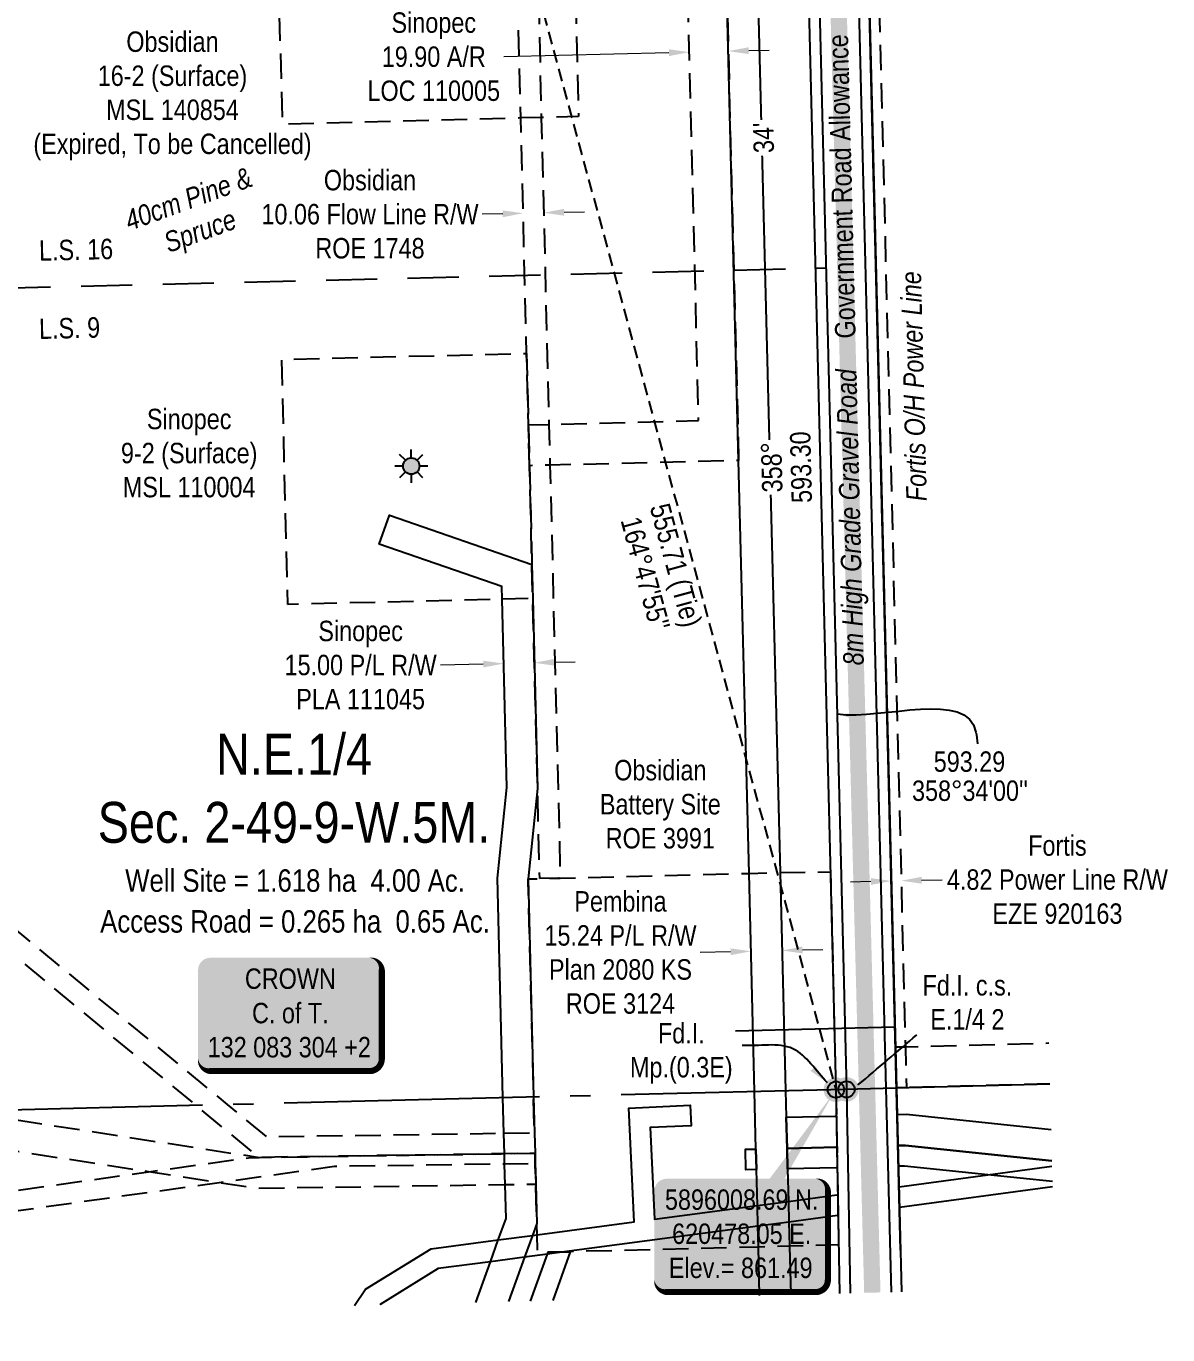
# Model space of a CAD drawing. Extents: x 617220 to 621168, y 5895697 to 5898742.
# Drawn here: x 620082 to 620641, y 5895889 to 5896529 of the extents above; entities that cross this region are included whole.
import ezdxf
from ezdxf.enums import TextEntityAlignment as Align

# ---------------------------------------------------------------- set-up
doc = ezdxf.new("R2010")
doc.units = 0
doc.header["$LTSCALE"] = 5
doc.header["$PDMODE"] = 34
doc.header["$PDSIZE"] = 0.03
for name, pattern in [('foc-ACCESSROAD', [3.75, 2.5, -1.25]), ('foc-FLOWLINE', [3.75, 2.5, -1.25]), ('foc-LSD', [8, 5, -3]), ('foc-QUARTERLINE', [33, 25, -3, 2, -3]), ('foc-TIELINE', [1.875, 1.25, -0.625])]:
    doc.linetypes.add(name, pattern=pattern)
doc.layers.get('Defpoints').update_dxf_attribs({"color": 9})
for name, color, linetype in [('AS-OWNER', 7, 'Continuous'), ('AS-POWER', 104, 'foc-POWER'), ('AS-POWER-T', 104, 'Continuous'), ('AS-ROADS', 254, 'Continuous'), ('C-FLOWLINE', 13, 'foc-FLOWLINE'), ('C-RW', 13, 'Continuous'), ('C-SYMBOL', 7, 'Continuous'), ('C-WS', 13, 'foc-ACCESSROAD'), ('DETAIL-T', 7, 'Continuous'), ('F-AR', 190, 'foc-ACCESSROAD'), ('F-EZE', 190, 'foc-FLOWLINE'), ('F-RW', 190, 'Continuous'), ('F-WS', 190, 'foc-ACCESSROAD'), ('F-WS-S', 8, 'Continuous'), ('L-AREAREQUIRED', 7, 'Continuous'), ('L-AREAWORK', 7, 'Continuous'), ('L-BD', 7, 'Continuous'), ('L-MON', 1, 'Continuous'), ('L-MON-T', 1, 'Continuous'), ('L-QSEC', 8, 'foc-QUARTERLINE'), ('L-ROAD-T', 7, 'Continuous'), ('L-SEC', 7, 'Continuous'), ('L-SECTION-LSD', 7, 'foc-LSD'), ('L-TIE', 7, 'foc-TIELINE'), ('L-TITLEDB', 4, 'Continuous'), ('T-BUSH-T', 110, 'Continuous')]:
    doc.layers.add(name, color=color, linetype=linetype)
for name, color, linetype, lineweight in [('C-AR-T', 13, 'Continuous', 9), ('C-WS-T', 13, 'Continuous', 9), ('F-AR-T', 190, 'Continuous', 9), ('F-EZE-T', 190, 'Continuous', 9), ('F-RW-T', 190, 'Continuous', 9), ('F-WS-T', 190, 'Continuous', 9), ('T-TEXT', 48, 'Continuous', 18)]:
    doc.layers.add(name, color=color, linetype=linetype, lineweight=lineweight)
doc.styles.add('100L', font='ARIALN.TTF', dxfattribs={"height": 11})
doc.styles.add('175L', font='ARIALN.TTF', dxfattribs={"height": 20})
doc.styles.add('80', font='ARIALN.TTF', dxfattribs={"height": 10})
doc.styles.add('80CG', font='ARIALN.TTF', dxfattribs={"height": 10})
doc.styles.add('80L', font='ARIALN.TTF', dxfattribs={"height": 10})
doc.styles.add('80LS', font='ARIALNI.TTF', dxfattribs={"height": 10})
doc.styles.add('foc-LtypeFont', font='ARIALN.TTF', dxfattribs={"height": 7.35})
doc.linetypes.add('foc-POWER', pattern='A,6,-1,["P",foc-LtypeFont,S=0.2,R=0,X=-0.625,Y=-0.75],-1.24,4', length=12.24)
doc.linetypes.add('foc-POWER-NOLINE', pattern='A,0,-4,["P",foc-LtypeFont,S=0.2,R=0,X=-0.625,Y=-0.75],-8.24', length=12.24)
doc.dimstyles.new('Compass 5 000', dxfattribs={"dimscale": 5, "dimtxt": 9, "dimasz": 2, "dimexe": 0.2, "dimexo": 0.0625, "dimgap": 0.5, "dimtad": 0, "dimtih": 1, "dimtoh": 1, "dimzin": 0, "dimdsep": 46, "dimtxsty": '80CG', "dimcen": 0.1, "dimse1": 1, "dimse2": 1, "dimclrd": 256, "dimclrt": 256, "dimaunit": 1, "dimadec": 4, "dimazin": 0, "dimtfac": 0.06, "dimtofl": 0, "dimtmove": 0, "dimatfit": 1, "dimfxl": 0.2, "dimtolj": 1, "dimtzin": 0, "dimlwd": -1, "dimarcsym": 0})

# ---------------------------------------------------------------- blocks, each defined once
blk = doc.blocks.new('*D426')
at = {"layer": 'C-AR-T', "transparency": 16777216}
for p, q in [((620314.9, 5896437.53), (620304.9, 5896437.28)), ((620344.95, 5896438.28), (620354.95, 5896438.53))]:
    blk.add_line(p, q, dxfattribs=at)
for points in [[(620314.86, 5896439.2), (620314.94, 5896435.87), (620324.9, 5896437.78)], [(620344.91, 5896439.95), (620344.99, 5896436.62), (620334.95, 5896438.03)]]:
    blk.add_solid(points, dxfattribs=at)
at = {"layer": 'Defpoints', "color": 0, "transparency": 16777216}
for p in [(620324.9, 5896437.78), (620330.22, 5896224.61), (620340.27, 5896224.86)]:
    blk.add_point(p, dxfattribs=at)
at = {"layer": 'C-AR-T', "transparency": 16777216, "insert": (620249.9, 5896437.28), "char_height": 10, "attachment_point": 5, "style": '80CG'}
blk.add_mtext('\\A1;Obsidian\\P10.06 Flow Line R/W\\PROE 1748', dxfattribs=at)
blk = doc.blocks.new('*D431')
at = {"layer": 'Defpoints', "color": 0, "transparency": 16777216}
for p in [(620406.3, 5896516.68), (620407.97, 5896450.35), (620427.03, 5896450.83)]:
    blk.add_point(p, dxfattribs=at)
at = {"layer": 'F-AR-T', "transparency": 16777216}
for p, q in [((620435.36, 5896517.41), (620445.36, 5896517.66)), ((620396.31, 5896516.42), (620315.47, 5896514.4))]:
    blk.add_line(p, q, dxfattribs=at)
for points in [[(620396.27, 5896518.09), (620396.35, 5896514.76), (620406.3, 5896516.68)], [(620435.32, 5896519.07), (620435.4, 5896515.74), (620425.36, 5896517.15)]]:
    blk.add_solid(points, dxfattribs=at)
at = {"layer": 'F-AR-T', "transparency": 16777216, "insert": (620281.13, 5896514.4), "char_height": 10, "attachment_point": 5, "style": '80CG'}
blk.add_mtext('\\A1;Sinopec\\P19.90 A/R\\PLOC 110005', dxfattribs=at)
blk = doc.blocks.new('*D432')
at = {"layer": 'Defpoints', "color": 0, "transparency": 16777216}
for p in [(620315.4, 5896217.31), (620318.9, 5896077.77), (620333.9, 5896078.14)]:
    blk.add_point(p, dxfattribs=at)
at = {"layer": 'F-RW-T', "transparency": 16777216}
for p, q in [((620305.4, 5896217.06), (620284.39, 5896216.54)), ((620340.39, 5896217.94), (620350.39, 5896218.19))]:
    blk.add_line(p, q, dxfattribs=at)
for points in [[(620305.36, 5896218.73), (620305.44, 5896215.4), (620315.4, 5896217.31)], [(620340.35, 5896219.61), (620340.43, 5896216.28), (620330.39, 5896217.69)]]:
    blk.add_solid(points, dxfattribs=at)
at = {"layer": 'F-RW-T', "transparency": 16777216, "insert": (620245.31, 5896216.54), "char_height": 10, "attachment_point": 5, "style": '80CG'}
blk.add_mtext('\\A1;Sinopec\\P15.00 P/L R/W\\PPLA 111045', dxfattribs=at)
blk = doc.blocks.new('*U424')
h = blk.add_hatch(color=255)
edge = h.paths.add_edge_path()
edge.add_line((-39, -28.5), (39, -28.5))
edge.add_arc((39, -22.5), 6, 270, 360)
edge.add_line((45, -22.5), (45, 21))
edge.add_arc((39, 21), 6, 0, 90)
edge.add_line((39, 27), (-39, 27))
edge.add_arc((-39, 21), 6, 90, 180)
edge.add_line((-45, 21), (-45, -22.5))
edge.add_arc((-39, -22.5), 6, 180, 270)
at = {"color": 14, "flags": 128}
blk.add_lwpolyline([(-39, -28.5, 3, 3, 0), (39, -28.5, 3, 3, 0.414214), (45, -22.5, 3, 3, 0), (45, 21, 3, 0, 0.414214), (39, 27, 0, 0, 0), (-39, 27, 0, 0, 0.414214), (-45, 21, 0, 0, 0), (-45, -22.5, 0, 3, 0.414214)], format="xyseb", close=True, dxfattribs=at)
blk.add_lwpolyline([(-30.91, 2.9, 0, 7.5, 0), (0, 0, 0, 0, 0)], format="xyseb", dxfattribs=at)
at = {"color": 14, "style": '80'}
blk.add_attdef('ENTER_TEXT_001', (-26.85, -4.92), '', height=10, dxfattribs=at)
blk = doc.blocks.new('GAS')
h = blk.add_hatch(color=255)
h.dxf.hatch_style = 1
edge = h.paths.add_edge_path()
edge.add_arc((0, 0), 0.9, 0, 360)
for p, q in [((0, 0.81), (0, 1.62)), ((-0.81, 0), (-1.62, 0)), ((-0.57, 0.57), (-1.14, 1.14)), ((0.57, 0.57), (1.14, 1.14)), ((1.62, 0), (0.81, 0)), ((-0.57, -0.57), (-1.14, -1.14)), ((0, -0.81), (0, -1.62)), ((1.14, -1.14), (0.57, -0.57))]:
    blk.add_line(p, q)
blk.add_circle((0, 0), 0.8)
blk = doc.blocks.new('fdia')
at = {"color": 255, "const_width": 1}
blk.add_lwpolyline([(-0.5, 0, 1), (0.5, 0, 1)], format="xyb", close=True, dxfattribs=at)
blk = doc.blocks.new('Fdiaa')
blk.add_blockref('fdia', (0, 0))
blk = doc.blocks.new('fdib')
at = {"color": 1, "const_width": 1.6}
blk.add_lwpolyline([(-0.4, 0, 1), (0.4, 0, 1)], format="xyb", close=True, dxfattribs=at)
at = {"color": 1}
blk.add_circle((0, 0), 0.8, dxfattribs=at)
blk = doc.blocks.new('Fdibb')
blk.add_blockref('fdib', (0, 0))
blk = doc.blocks.new('fdicc')
for name in ['Fdibb', 'Fdiaa']:
    blk.add_blockref(name, (0, 0))
blk = doc.blocks.new('FDI')
blk.add_blockref('fdicc', (0, 0))
blk = doc.blocks.new('*D433')
at = {"layer": 'Defpoints', "color": 0, "transparency": 16777216}
for p in [(620436.28, 5896083.88), (620451.51, 5896084.27), (620436.46, 5896076.44)]:
    blk.add_point(p, dxfattribs=at)
at = {"layer": 'F-RW-T', "transparency": 16777216}
for p, q in [((620426.47, 5896076.18), (620411.66, 5896075.81)), ((620461.69, 5896077.07), (620471.69, 5896077.32))]:
    blk.add_line(p, q, dxfattribs=at)
for points in [[(620426.43, 5896077.85), (620426.51, 5896074.52), (620436.46, 5896076.44)], [(620461.65, 5896078.74), (620461.73, 5896075.41), (620451.7, 5896076.82)]]:
    blk.add_solid(points, dxfattribs=at)
at = {"layer": 'F-RW-T', "transparency": 16777216, "insert": (620372.57, 5896075.81), "char_height": 10, "attachment_point": 5, "style": '80CG'}
blk.add_mtext('\\A1;Pembina\\P15.24 P/L R/W\\PPlan 2080 KS\\PROE 3124', dxfattribs=at)
blk = doc.blocks.new('*U444')
h = blk.add_hatch(color=254)
edge = h.paths.add_edge_path()
edge.add_line((-36.5, -28.5), (36.5, -28.5))
edge.add_arc((36.5, -22.5), 6, 270, 360)
edge.add_line((42.5, -22.5), (42.5, 21))
edge.add_arc((36.5, 21), 6, 0, 90)
edge.add_line((36.5, 27), (-36.5, 27))
edge.add_arc((-36.5, 21), 6, 90, 180)
edge.add_line((-42.5, 21), (-42.5, -22.5))
edge.add_arc((-36.5, -22.5), 6, 180, 270)
at = {"color": 1, "flags": 128}
blk.add_lwpolyline([(45.32, 68.96, 0, 10, 0), (0, 0, 5, 5, 0)], format="xyseb", dxfattribs=at)
blk.add_lwpolyline([(-36.5, -28.5, 3, 3, 0), (36.5, -28.5, 3, 3, 0.414214), (42.5, -22.5, 3, 3, 0), (42.5, 21, 3, 0, 0.414214), (36.5, 27, 0, 0, 0), (-36.5, 27, 0, 0, 0.414214), (-42.5, 21, 0, 0, 0), (-42.5, -22.5, 0, 3, 0.414214)], format="xyseb", close=True, dxfattribs=at)
at = {"color": 1, "style": '80'}
blk.add_attdef('ENTER_TEXT_001', (-35.99, -5), '', height=10, dxfattribs=at)
blk = doc.blocks.new('*D462')
at = {"layer": 'Defpoints', "color": 0, "transparency": 16777216}
for p in [(620505.16, 5896112.25), (620509.99, 5896112.37), (620510.02, 5896110.98)]:
    blk.add_point(p, dxfattribs=at)
at = {"layer": 'F-EZE-T', "transparency": 16777216}
for p, q in [((620495.2, 5896110.61), (620485.2, 5896110.36)), ((620520.02, 5896111.23), (620530.01, 5896111.48))]:
    blk.add_line(p, q, dxfattribs=at)
for points in [[(620495.16, 5896112.28), (620495.24, 5896108.95), (620505.2, 5896110.86)], [(620519.98, 5896112.9), (620520.06, 5896109.57), (620510.02, 5896110.98)]]:
    blk.add_solid(points, dxfattribs=at)
at = {"layer": 'F-EZE-T', "transparency": 16777216, "insert": (620586.52, 5896111.48), "char_height": 10, "attachment_point": 5, "style": '80CG'}
blk.add_mtext('\\A1;Fortis\\P4.82 Power Line R/W\\PEZE 920163', dxfattribs=at)

msp = doc.modelspace()

# ---------------------------------------------------------------- linework, layer by layer
at = {"layer": 'AS-POWER', "linetype": 'foc-POWER-NOLINE', "flags": 128}
msp.add_lwpolyline([(620509.731, 5895930.129), (620485.05, 5896913.796)], dxfattribs=at)
at = {"layer": 'AS-POWER', "flags": 128}
msp.add_lwpolyline([(620428.852, 5896037.566), (620506.986, 5896039.526)], dxfattribs=at)
at = {"layer": 'AS-ROADS', "const_width": 7.997, "flags": 128}
msp.add_lwpolyline([(620495.892, 5895909.312), (620478.287, 5896578.705), (620477.911, 5896611.188), (620469.63, 5896913.415)], dxfattribs=at)
at = {"layer": 'C-FLOWLINE', "flags": 128}
for points in [[(619576.463, 5896071.121), (619676.879, 5896055.617), (619916.927, 5896018.551), (619932.241, 5896016.187), (620048.426, 5895998.246), (620195.581, 5895975.532), (620315.714, 5895977.304), (620330.723, 5895977.526), (620330.853, 5895972.495), (620331.11, 5895962.281), (620316.097, 5895962.059), (620194.523, 5895960.266), (620175.995, 5895963.125), (620141.489, 5895968.453), (619962.223, 5895996.126), (619932.638, 5896000.699), (619917.324, 5896003.063), (619677.264, 5896040.129), (619576.848, 5896055.633)], [(619658.961, 5895888.65), (619674.758, 5895903.431), (619677.567, 5895900.428), (619680.666, 5895903.327), (619681.341, 5895903.958), (619919.013, 5895937.27), (619934.212, 5895939.4), (619942.619, 5895940.58), (620141.489, 5895968.453), (620191.565, 5895975.472), (620195.581, 5895975.532), (620315.714, 5895977.304), (620330.723, 5895977.526), (620330.853, 5895972.495), (620315.841, 5895972.273), (620232.478, 5895971.043), (620175.995, 5895963.125), (619965.025, 5895933.556), (620059.206, 5895898.531)]]:
    msp.add_lwpolyline(points, dxfattribs=at)
at = {"layer": 'C-RW'}
msp.add_lwpolyline([(620453.753, 5895995.144), (620477.602, 5895995.743), (620478.28, 5895995.761), (620478.544, 5895980.528), (620477.985, 5895980.514), (620454.137, 5895979.915), (620453.753, 5895995.144)], close=True, dxfattribs=at)
for points in [[(620583.801, 5895973.784), (620512.07, 5895981.369), (620508.475, 5895981.275), (620508.066, 5895996.508), (620512.682, 5895996.625), (620583.407, 5895989.158)], [(620328.566, 5895905.181), (620336.883, 5895928.185), (620337.202, 5895929.065), (620344.979, 5895929.261), (620348.004, 5895929.336), (620339.366, 5895905.448)]]:
    msp.add_lwpolyline(points, dxfattribs=at)
at = {"layer": 'C-WS', "flags": 128}
for points in [[(620329.105, 5896671.983), (620330.491, 5896618.381), (620422.746, 5896620.696), (620437.976, 5896621.079), (620462.724, 5896621.7), (620463.227, 5896601.593), (620438.483, 5896600.972), (620423.253, 5896600.59), (620406.786, 5896600.177), (620404.21, 5896600.112), (620348.905, 5896598.724), (620331.011, 5896598.275), (620331.273, 5896588.13), (620332.394, 5896544.768), (620333.785, 5896484.719), (620337.538, 5896334.442), (620338.037, 5896314.448), (620343.086, 5896112.256), (620342.137, 5896112.232), (620333.031, 5896112.003), (620331.927, 5896156.214), (620329.605, 5896249.214), (620329.193, 5896265.79), (620327.99, 5896314.195), (620327.488, 5896334.19), (620326.607, 5896369.196), (620323.73, 5896484.447), (620322.232, 5896544.397), (620205.41, 5896541.604), (620202.77, 5896640.565), (620202.162, 5896663.342), (620202.02, 5896668.673), (620329.105, 5896671.983)], [(620330.491, 5896618.381), (620331.011, 5896598.275), (620348.905, 5896598.724), (620349.177, 5896588.619), (620352.084, 5896485.213), (620333.785, 5896484.719), (620323.73, 5896484.447), (620207.201, 5896481.298), (620205.41, 5896541.604), (620202.77, 5896640.565), (620202.162, 5896663.342), (620202.02, 5896668.673), (620329.105, 5896671.983), (620330.491, 5896618.381)]]:
    msp.add_lwpolyline(points, close=True, dxfattribs=at)
at = {"layer": 'F-AR', "flags": 128}
msp.add_lwpolyline([(620423.503, 5896590.681), (620430.407, 5896316.773), (620338.037, 5896314.448), (620327.99, 5896314.195), (620327.488, 5896334.19), (620337.538, 5896334.442), (620395.839, 5896335.91), (620410.833, 5896336.287), (620404.589, 5896585.019), (620404.461, 5896590.128), (620404.208, 5896600.188), (620406.784, 5896600.258), (620423.25, 5896600.711), (620423.503, 5896590.681)], close=True, dxfattribs=at)
msp.add_lwpolyline([(620582.834, 5896011.558), (620512.561, 5896009.726), (620507.737, 5896009.6), (620507.238, 5896029.605), (620512.059, 5896029.73), (620582.322, 5896031.564)], dxfattribs=at)
at = {"layer": 'F-EZE', "flags": 128}
msp.add_lwpolyline([(620489.875, 5896913.916), (620492.382, 5896814), (620497.177, 5896622.827), (620497.682, 5896602.703), (620512.059, 5896029.73), (620512.561, 5896009.726), (620507.74, 5896009.6), (620492.863, 5896602.582), (620492.354, 5896622.707), (620487.558, 5896813.873), (620485.05, 5896913.796)], dxfattribs=at)
at = {"layer": 'F-RW'}
for points in [[(620440.699, 5895907.95), (620440.111, 5895931.647), (620439.857, 5895941.872), (620439.602, 5895951.981), (620439.159, 5895969.56), (620438.905, 5895979.612), (620438.194, 5896007.848), (620435.504, 5896114.575), (620430.407, 5896316.773), (620423.503, 5896590.681), (620423.25, 5896600.711), (620422.743, 5896620.821), (620417.922, 5896812.1), (620415.428, 5896912.073)], [(620430.658, 5896912.45), (620433.151, 5896812.478), (620437.972, 5896621.238), (620438.479, 5896601.126), (620438.732, 5896591.086), (620450.734, 5896114.957), (620453.424, 5896008.224), (620453.753, 5895995.144), (620454.137, 5895979.915), (620454.39, 5895969.863), (620454.791, 5895954), (620455.046, 5895943.892), (620455.345, 5895932.029), (620455.942, 5895908.326)], [(620301.7, 5895904.518), (620308.897, 5895924.464), (620312.742, 5895935.118), (620316.512, 5895945.566), (620316.098, 5895962.059), (620315.841, 5895972.273), (620315.714, 5895977.304), (620315.462, 5895987.368), (620315.024, 5896004.81), (620312.324, 5896112.292), (620316.911, 5896156.642), (620314.615, 5896248.839), (620314.46, 5896255.075), (620254.406, 5896275.81), (620259.39, 5896289.958), (620329.192, 5896265.79), (620329.605, 5896249.214), (620331.927, 5896156.214), (620327.338, 5896111.861), (620330.015, 5896005.179), (620330.457, 5895987.588), (620330.723, 5895977.526), (620330.853, 5895972.495), (620331.112, 5895962.281), (620331.572, 5895943.192), (620329.46, 5895937.337), (620325.625, 5895926.688), (620317.782, 5895904.915)], [(620242.28, 5895903.051), (620247.736, 5895911.015), (620279.832, 5895930.744), (620312.742, 5895935.118), (620329.46, 5895937.337), (620331.711, 5895937.64), (620379.186, 5895943.951), (620376.681, 5895999.706), (620406.647, 5896001.052), (620407.099, 5895991.007), (620387.177, 5895990.112), (620389.191, 5895945.28), (620439.602, 5895951.981), (620454.791, 5895954), (620478.57, 5895957.161), (620478.948, 5895957.212), (620479.123, 5895947.091), (620478.824, 5895947.052), (620455.046, 5895943.892), (620439.857, 5895941.872), (620344.979, 5895929.261), (620336.883, 5895928.185), (620325.625, 5895926.688), (620308.897, 5895924.464), (620283.277, 5895921.059), (620254.823, 5895903.57), (620254.677, 5895903.357)], [(620584.061, 5895963.646), (620552.48, 5895966.986), (620511.666, 5895971.302), (620508.727, 5895971.219), (620508.475, 5895981.275), (620512.07, 5895981.369), (620583.801, 5895973.784)], [(620584.127, 5895961.045), (620509.207, 5895951.011), (620508.952, 5895961.169), (620552.48, 5895966.986), (620583.868, 5895971.158)]]:
    msp.add_lwpolyline(points, dxfattribs=at)
for points in [[(620438.905, 5895979.612), (620439.159, 5895969.56), (620433.913, 5895969.457), (620433.712, 5895979.51), (620438.905, 5895979.612)], [(620454.137, 5895979.915), (620477.985, 5895980.514), (620478.544, 5895980.528), (620478.718, 5895970.475), (620478.237, 5895970.463), (620454.39, 5895969.863), (620454.137, 5895979.915)]]:
    msp.add_lwpolyline(points, close=True, dxfattribs=at)
at = {"layer": 'F-WS', "flags": 128}
msp.add_lwpolyline([(620329.193, 5896265.79), (620329.605, 5896249.214), (620314.615, 5896248.839), (620209.687, 5896246.221), (620206.692, 5896366.197), (620326.607, 5896369.196), (620327.488, 5896334.19), (620327.99, 5896314.195), (620329.193, 5896265.79)], close=True, dxfattribs=at)
at = {"layer": 'L-QSEC'}
for p, q in [((620482.456, 5896008.94), (620582.834, 5896011.561)), ((619713.04, 5895990.012), (620482.456, 5896008.94))]:
    msp.add_line(p, q, dxfattribs=at)
at = {"layer": 'L-SEC'}
for p, q in [((620482.38, 5896813.735), (620502.559, 5896009.465)), ((620483.255, 5896008.815), (620484.963, 5895909.042)), ((620502.559, 5896009.465), (620505.066, 5895909.539))]:
    msp.add_line(p, q, dxfattribs=at)
at = {"layer": 'L-SEC', "flags": 128}
msp.add_lwpolyline([(620463.156, 5896812.808), (620483.255, 5896008.815)], dxfattribs=at)
at = {"layer": 'L-SECTION-LSD'}
msp.add_line((619668.532, 5896391.236), (620473.199, 5896411.092), dxfattribs=at)
at = {"layer": 'L-TIE'}
msp.add_line((620332.394, 5896544.768), (620478.052, 5896008.687), dxfattribs=at)
at = {"layer": 'L-TITLEDB'}
for p, q in [((620487.558, 5896813.865), (620507.737, 5896009.595)), ((620478.056, 5896008.676), (620479.784, 5895908.914)), ((620507.737, 5896009.595), (620510.244, 5895909.666))]:
    msp.add_line(p, q, dxfattribs=at)
at = {"layer": 'L-TITLEDB', "flags": 128}
msp.add_lwpolyline([(620457.947, 5896812.699), (620478.056, 5896008.676)], dxfattribs=at)

# ---------------------------------------------------------------- block references
at = {"layer": 'AS-OWNER'}
ref = msp.add_blockref('*U424', (620210.701, 5896046.269), dxfattribs=dict(at, xscale=0.99964604, yscale=0.99964604, zscale=0.99964604))
ref.add_attrib('ENTER_TEXT_001', 'CROWN', (620188.648, 5896058.038), dxfattribs={"layer": '0', "color": 14, "height": 9.9965, "style": '80'})
ref.add_attrib('ENTER_TEXT_002', 'C. of T.', (620192.143, 5896041.2), dxfattribs={"layer": '0', "color": 14, "height": 9.9965, "style": '80'})
ref.add_attrib('ENTER_TEXT_003', '132 083 304 +2', (620170.425, 5896024.498), dxfattribs={"layer": '0', "color": 14, "height": 9.99646, "style": '80'})
at = {"layer": 'DETAIL-T'}
ref = msp.add_blockref('*U444', (620431.645, 5895938.084), dxfattribs=dict(at, xscale=0.99964604, yscale=0.99964604, zscale=0.99964604))
ref.add_attrib('ENTER_TEXT_001', '5896008.69 N.', (620394.339, 5895949.852), dxfattribs={"layer": '0', "color": 1, "height": 9.99646, "style": '80'})
ref.add_attrib('ENTER_TEXT_002', '620478.05 E.', (620397.861, 5895933.151), dxfattribs={"layer": '0', "color": 1, "height": 9.99646, "style": '80'})
ref.add_attrib('ENTER_TEXT_003', 'Elev.= 861.49', (620396.268, 5895916.449), dxfattribs={"layer": '0', "color": 1, "height": 9.99646, "style": '80'})
at = {"layer": 'F-WS-S', "xscale": 5, "yscale": 5, "zscale": 5}
msp.add_blockref('GAS', (620270.13, 5896313.982), dxfattribs=at)
at = {"layer": 'L-MON', "xscale": 4.9982302, "yscale": 4.9982302, "zscale": 4.9982302}
for p in [(620478.052, 5896008.687), (620483.26, 5896008.827)]:
    msp.add_blockref('FDI', p, dxfattribs=at)

# ---------------------------------------------------------------- texts
at = {"layer": 'AS-POWER-T', "insert": (620512.593, 5896296.304), "char_height": 9.99645, "attachment_point": 1, "rotation": 91.457974, "style": '80CG'}
msp.add_mtext_dynamic_manual_height_columns('\\pi0.3461;{\\fArial Narrow|b0|i1|c0|p34;Fortis O/H Power Line}', width=112.50109, gutter_width=50, heights=[0], dxfattribs=at)
at = {"layer": 'C-SYMBOL', "color": 3, "insert": (620212.707, 5896182.91), "char_height": 20, "width": 190.50014, "attachment_point": 2, "style": '175L'}
msp.add_mtext('N.E.1/4\\PSec. 2-49-9-W.5M.', dxfattribs=at)
at = {"layer": 'C-WS-T', "char_height": 10, "attachment_point": 5, "style": '80CG'}
for s, insert in [('\\A1;Obsidian\\P16-2 (Surface)\\PMSL 140854\\P(Expired, To be Cancelled)', (620153.184, 5896495.291)), ('\\A1;Obsidian\\PBattery Site\\PROE 3991', (620392.077, 5896148.39))]:
    msp.add_mtext(s, dxfattribs=dict(at, insert=insert))
at = {"layer": 'F-WS-T', "insert": (620161.363, 5896320.326), "char_height": 10, "attachment_point": 5, "style": '80CG'}
msp.add_mtext('\\A1;Sinopec\\P9-2 (Surface)\\PMSL 110004', dxfattribs=at)
at = {"layer": 'L-AREAREQUIRED', "color": 5, "style": '100L'}
msp.add_text('Well Site = 1.618 ha  4.00 Ac.', height=10.99611, dxfattribs=at).set_placement((620213.205, 5896102.274), align=Align.BOTTOM_CENTER)
at = {"layer": 'L-AREAWORK', "color": 5, "style": '100L'}
msp.add_text('Access Road = 0.265 ha  0.65 Ac.', height=10.99611, dxfattribs=at).set_placement((620213.205, 5896082.281), align=Align.BOTTOM_CENTER)
at = {"layer": 'L-BD', "style": '80L'}
for s, height, rotation, p in [('593.30', 9.9965, 91.4327, (620460.934, 5896313.46)), ('555.71 (Tie)', 9.99646, 285.2008, (620398.53, 5896265.141)), ("164°47'55''", 9.99646, 285.2008, (620384.784, 5896261.406))]:
    msp.add_text(s, height=height, rotation=rotation, dxfattribs=at).set_placement(p, align=Align.MIDDLE)
for s, height, p in [('593.29', 9.9965, (620543.463, 5896169.315)), ("358°34'00''", 9.99646, (620543.707, 5896155.072))]:
    msp.add_text(s, height=height, dxfattribs=at).set_placement(p, align=Align.MIDDLE)
at = {"layer": 'L-MON-T', "char_height": 10, "attachment_point": 5, "style": '80CG'}
for s, insert, width in [('\\A1;Fd.I. c.s.\\PE.1/4 2', (620542.427, 5896051.378), 43.06044), ('\\A1;Fd.I.\\PMp.(0.3E)', (620402.353, 5896026.514), 49.69754)]:
    msp.add_mtext(s, dxfattribs=dict(at, insert=insert, width=width))
at = {"layer": 'L-ROAD-T', "style": '80L'}
msp.add_text('Government Road Allowance', height=10, rotation=91.437289, dxfattribs=at).set_placement((620480.863, 5896450.911), align=Align.MIDDLE_CENTER)
at = {"layer": 'T-TEXT', "style": '80LS'}
msp.add_text('8m High Grade Gravel Road', height=10, rotation=91.437289, dxfattribs=at).set_placement((620484.902, 5896288.964), align=Align.MIDDLE_CENTER)

# ---------------------------------------------------------------- dimensions: what is measured, and where the dimension line sits
at = {"layer": 'C-AR-T'}
dim = msp.add_linear_dim(base=(620324.897, 5896437.782), p1=(620340.274, 5896224.859), p2=(620330.219, 5896224.608), angle=181.430218, text='Obsidian\\P10.06 Flow Line R/W\\PROE 1748', dimstyle='Compass 5 000', dxfattribs=at)
dim.commit()
dim.dimension.update_dxf_attribs({"geometry": '*D426', "text_midpoint": (620249.903, 5896437.282), "dimtype": 161})
at = {"layer": 'F-AR-T'}
dim = msp.add_linear_dim(base=(620406.305, 5896516.676), p1=(620427.028, 5896450.831), p2=(620407.97, 5896450.353), angle=181.438111, text='Sinopec\\P19.90 A/R\\PLOC 110005', dimstyle='Compass 5 000', dxfattribs=at)
dim.commit()
dim.dimension.update_dxf_attribs({"geometry": '*D431', "text_midpoint": (620281.131, 5896514.395), "dimtype": 161})
at = {"layer": 'F-EZE-T'}
dim = msp.add_aligned_dim(p1=(620505.162, 5896112.245), p2=(620509.986, 5896112.366), distance=-1.384, text='Fortis\\P4.82 Power Line R/W\\PEZE 920163', dimstyle='Compass 5 000', dxfattribs=at)
dim.commit()
dim.dimension.update_dxf_attribs({"geometry": '*D462', "text_midpoint": (620586.518, 5896111.485)})
at = {"layer": 'F-RW-T'}
for base, p1, p2, angle, text, picture, middle in [((620315.399, 5896217.314), (620333.898, 5896078.143), (620318.905, 5896077.767), 181.438995, 'Sinopec\\P15.00 P/L R/W\\PPLA 111045', '*D432', (620245.308, 5896216.535)), ((620436.465, 5896076.436), (620451.508, 5896084.266), (620436.277, 5896083.883), 181.443737, 'Pembina\\P15.24 P/L R/W\\PPlan 2080 KS\\PROE 3124', '*D433', (620372.575, 5896075.811))]:
    dim = msp.add_linear_dim(base=base, p1=p1, p2=p2, angle=angle, text=text, dimstyle='Compass 5 000', dxfattribs=at)
    dim.commit()
    dim.dimension.update_dxf_attribs({"geometry": picture, "text_midpoint": middle, "dimtype": 161})

# ---------------------------------------------------------------- leaders
at = {"layer": 'L-BD', "path_type": 1}
msp.add_leader([(620478.66, 5896192.623), (620546.64, 5896183.724), (620547.335, 5896178.015)], dimstyle='Compass 5 000', override={"dimgap": 0.5, "dimtad": 0}, dxfattribs=at)
at = {"layer": 'L-MON-T', "path_type": 1}
for points in [[(620473.914, 5896012.062), (620456.959, 5896028.741), (620432.194, 5896030.35)], [(620488.866, 5896010.984), (620517.694, 5896035.549)]]:
    msp.add_leader(points, dimstyle='Compass 5 000', override={"dimgap": 0.5, "dimtad": 0}, dxfattribs=at)

# ---------------------------------------------------------------- next in the draw order: texts
at = {"layer": 'L-BD', "insert": (620437.589, 5896474.615), "char_height": 9.9965, "width": 14.46732, "attachment_point": 2, "rotation": 91.4327, "style": '80L', "bg_fill": 3, "box_fill_scale": 1.15, "bg_fill_color": 256, "bg_fill_true_color": 256, "bg_fill_transparency": 0}
msp.add_mtext("34'", dxfattribs=at)
at = {"layer": 'L-SECTION-LSD', "char_height": 10, "attachment_point": 1, "rotation": 1.413548, "style": '100L', "bg_fill": 3, "box_fill_scale": 1.5, "bg_fill_color": 256, "bg_fill_transparency": 0}
for s, width, insert in [('L.S. 16', 36.94144, (620087.701, 5896424.485)), ('L.S. 9', 30.52728, (620087.701, 5896386.2))]:
    msp.add_mtext_dynamic_manual_height_columns(s, width=width, gutter_width=55, heights=[0], dxfattribs=dict(at, insert=insert))

# ---------------------------------------------------------------- next in the draw order: linework, layer by layer
at = {"layer": 'C-WS', "flags": 128}
msp.add_lwpolyline([(620315.462, 5895987.368), (620330.457, 5895987.588), (620330.015, 5896005.179), (620327.338, 5896111.861), (620333.031, 5896112.003), (620342.137, 5896112.232), (620343.086, 5896112.256), (620352.2, 5896112.485), (620435.504, 5896114.575), (620450.734, 5896114.957), (620475.388, 5896115.336), (620478.052, 5896008.687), (620479.373, 5895932.636), (620455.345, 5895932.029), (620440.111, 5895931.647), (620348.004, 5895929.336), (620344.979, 5895929.261), (620337.202, 5895929.065), (620331.928, 5895928.933), (620331.711, 5895937.64), (620331.573, 5895943.192), (620331.11, 5895962.281), (620330.853, 5895972.495), (620330.723, 5895977.526), (620315.714, 5895977.304), (620195.581, 5895975.532), (620164.589, 5896001.105), (619928.688, 5896195.774), (619668.044, 5896410.859), (619667.713, 5896424.186), (619863.909, 5896262.281), (619928.554, 5896208.936), (620179.947, 5896001.482), (620199.134, 5895985.65), (620315.462, 5895987.368)], close=True, dxfattribs=at)

# ---------------------------------------------------------------- next in the draw order: texts
at = {"layer": 'T-BUSH-T', "insert": (620159.243, 5896449.594), "char_height": 10, "width": 66.2531, "attachment_point": 2, "rotation": 20, "style": '80LS'}
msp.add_mtext('40cm Pine & Spruce', dxfattribs=at)

# ---------------------------------------------------------------- next in the draw order: texts
at = {"layer": 'L-BD', "insert": (620441.623, 5896313.308), "char_height": 9.9965, "width": 23.86372, "attachment_point": 2, "rotation": 91.4327, "style": '80L', "bg_fill": 3, "box_fill_scale": 1.15, "bg_fill_color": 256, "bg_fill_true_color": 256, "bg_fill_transparency": 0}
msp.add_mtext('358°', dxfattribs=at)

doc.saveas('drawing.dxf')
